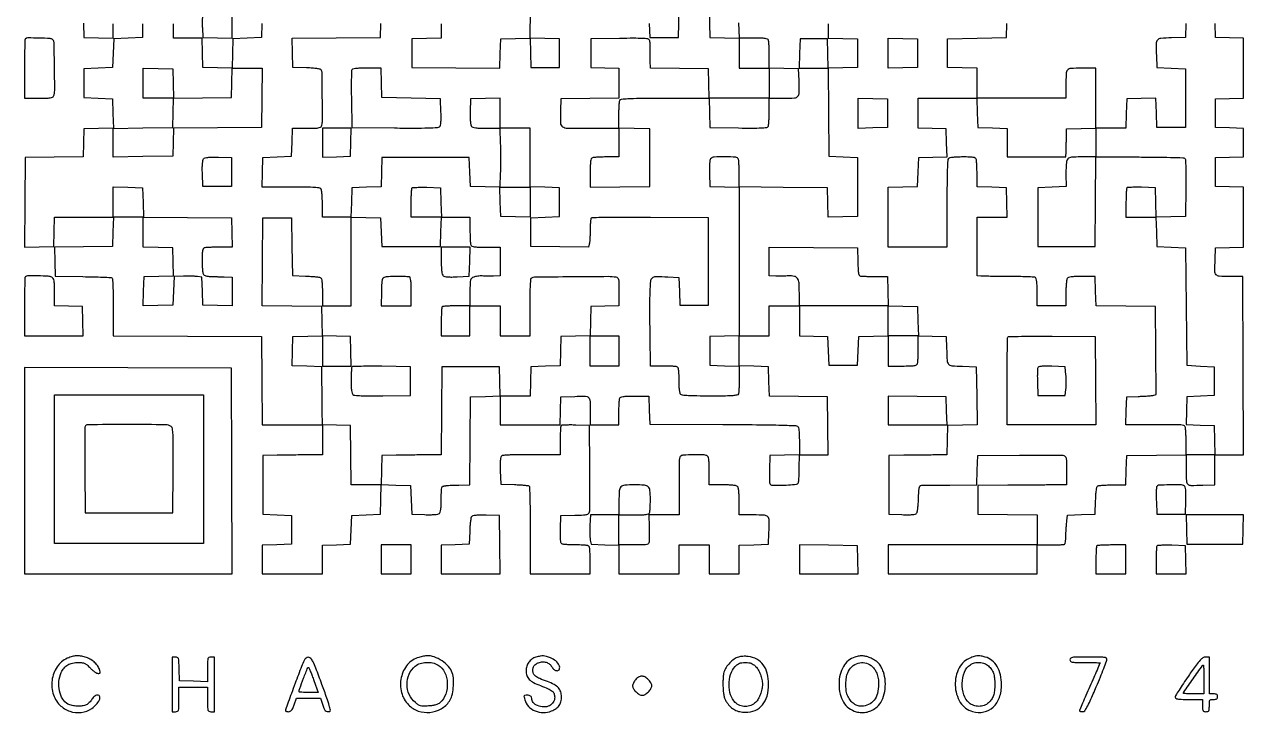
# Model space of a CAD drawing. Extents: x 179 to 1071, y 112 to 1107.
# Drawn here: x 179 to 1071, y 112 to 616 of the extents above; entities that cross this region are included whole.
import ezdxf

# ---------------------------------------------------------------- set-up
doc = ezdxf.new("R2010")
doc.units = 0

msp = doc.modelspace()

# ---------------------------------------------------------------- linework, layer by layer
for points in [[(309.487534, 623.75, 0.029867), (309.274687, 622.038998, 0.008811), (309.15201, 619.398438, 0.008811), (309.11869, 616.41836, 0.009375), (309.192221, 613.5), (309.5, 606.5), (320.25, 606.216168), (331, 605.932337), (331, 616.466168), (331, 627), (320.545313, 627), (310.090626, 627)], [(179.666667, 605.333333, 0.189785), (179.396107, 604.71132, 0.001222), (179.195833, 598.595833, 0.00465), (179.048092, 591.559297, 0.002923), (179, 583.333333), (179, 562), (189.393011, 562, 0.005351), (194.960143, 562.059586, 0.030363), (197.913621, 562.30265, 0.063068), (199.601595, 562.76761, 0.205218), (200.393011, 563.581787, 0.092424), (201.165451, 567.777048, 0.003036), (201.023151, 584.892128, 0.001716), (200.70625, 602.676223, 0.193396), (199.8, 604.8, 0.184841), (197.848905, 605.670935, 0.006951), (189.708613, 605.999859, 0.006657), (181.535309, 606.107508, 0.198875)], [(418.447199, 582.723, 0.088003), (418.255956, 581.733152, 0.001312), (418.180843, 575.807175, 0.003516), (418.16003, 568.911562, 0.002311), (418.228584, 560.973), (418.5, 540.5), (449.880151, 540.235571, 0.001964), (464.849729, 540.168239, 0.007011), (474.427, 540.297089, 0.005066), (481.15379, 540.550189, 0.162658), (482.664542, 541.136558, 0.152899), (483.337533, 542.175907, 0.041904), (483.705511, 544.11627, 0.026302), (483.858887, 547.117006, 0.007024), (483.784391, 551.900987), (483.5, 561.5), (462, 562), (440.5, 562.5), (440.216168, 573.25), (439.932337, 584), (429.434783, 584, 0.006442), (424.440409, 583.935654, 0.022488), (421.226202, 583.707918, 0.030182), (419.148133, 583.338251, 0.246836)], [(876.216168, 551.25), (876.5, 540.5), (887.25, 540.216168), (898, 539.932337), (898, 529.466168), (898, 519), (919.5, 519), (941, 519), (941.153471, 522.75, 0.003032), (941.219104, 524.633143, 0.001098), (941.290215, 527.307812, 0.001088), (941.355269, 530.236536, 0.001296), (941.403471, 533), (941.5, 539.5), (952.25, 539.783832), (963, 540.067663), (963, 529.533832), (963, 519), (994.75, 518.984687, -0.002373), (1007.011864, 518.920578, -0.003728), (1017.546744, 518.73694, -0.001035), (1026.702469, 518.490096, -0.134938), (1027.77083, 518.162796, -0.230932), (1028.427241, 517.095412, -0.012869), (1028.714887, 513.091209, -0.012029), (1028.849994, 506.928451, -0.002701), (1028.77083, 496.428109), (1028.5, 475.5), (1017.716515, 475.215829), (1006.93303, 474.931657), (1007.216515, 464.215829), (1007.5, 453.5), (1018, 453), (1028.5, 452.5), (1029, 409.5), (1029.5, 366.5), (1039.5, 366), (1049.5, 365.5), (1049.5, 355), (1049.5, 344.5), (1039.5, 344), (1029.5, 343.5), (1029.215407, 333.285365), (1028.930815, 323.07073), (1039.215407, 322.785365), (1049.5, 322.5), (1049.783832, 311.75), (1050.067663, 301), (1039.533832, 301), (1029, 301), (1028.984687, 310.75, 0.007993), (1028.917412, 314.581548, 0.010939), (1028.726302, 318.026457, 0.007917), (1028.45999, 320.877782, 0.114509), (1028.126581, 321.829429, 0.196609), (1027.220955, 322.472579, 0.032607), (1025.067193, 322.829141, 0.022473), (1021.717902, 323.009962, 0.006044), (1016.391893, 322.99349, -0.001772), (1011.475564, 322.936275, -0.001086), (1005.67828, 322.901944, -0.001088), (999.938622, 322.892906, -0.001939), (995.215017, 322.914061), (984.930034, 323), (985.215017, 333.25), (985.5, 343.5), (994, 343.75078, 0.00487), (997.420312, 343.885041, 0.005669), (1000.668123, 344.081155, 0.005068), (1003.40977, 344.305875, 0.033662), (1004.763823, 344.523302), (1007.027647, 345.045043), (1006.763823, 377.272521), (1006.5, 409.5), (984.783635, 409.769409), (963.06727, 410.038817), (962.783635, 420.769409), (962.5, 431.5), (952.712919, 431.5, 0.00665), (947.739107, 431.433843, 0.028066), (944.767521, 431.187479, 0.048144), (942.919948, 430.74503, 0.170654), (941.978232, 430, 0.109035), (941.605034, 428.965489, 0.009918), (941.304487, 426.223437, 0.012476), (941.090353, 422.902151, 0.009445), (941.015313, 419.25), (941, 410), (930.5, 410), (920, 410), (920, 419.940983, 0.007587), (919.930843, 424.498597, 0.021357), (919.698219, 427.677283, 0.025729), (919.330486, 429.856029, 0.19692), (918.75, 430.690983, 0.130492), (917.749912, 431.016747, 0.002829), (912.579687, 431.274037, 0.006286), (906.488468, 431.465935, 0.004178), (899.5, 431.53978, -0.001049), (892.405002, 431.570342, -0.001411), (885.979688, 431.629626, -0.000962), (880.588991, 431.70495, -0.015101), (878.75, 431.78978), (876, 432), (876, 453.5), (876, 475), (887.033832, 475), (898.067663, 475), (897.783832, 485.75), (897.5, 496.5), (886.75, 496.783832), (876, 497.067663), (876, 506.452044, 0.005972), (875.955693, 510.161644, 0.007852), (875.821697, 513.544413, 0.005942), (875.632085, 516.36267, 0.07196), (875.393011, 517.418213, 0.195123), (874.642994, 518.220382, 0.068495), (873.105917, 518.690477, 0.033615), (870.449162, 518.937794, 0.006405), (865.593011, 519, 0.009539), (861.62258, 518.924249, 0.019202), (858.499944, 518.684733, 0.020076), (856.177004, 518.321527, 0.148618), (855.2, 517.8, 0.184183), (854.579935, 516.415652, 0.005121), (854.268868, 509.743868, 0.007192), (854.058176, 500.152464, 0.001895), (854, 484.8), (854, 453), (832.5, 453), (811, 453), (811, 474.966168), (811, 496.932337), (821.75, 497.216168), (832.5, 497.5), (833, 508), (833.5, 518.5), (843.784593, 518.785365), (854.069185, 519.07073), (853.784593, 529.285365), (853.5, 539.5), (843.25, 539.784983), (833, 540.069966), (833, 551.034983), (833, 562), (854.466168, 562), (875.932337, 562)], [(330.5, 508), (330.5, 497.5), (320, 497.5), (309.5, 497.5), (309.211141, 506.850715, -0.008898), (309.156589, 511.019073, -0.019663), (309.296615, 514.197242, -0.02258), (309.596888, 516.521045, -0.1305), (310.112128, 517.635106, -0.149751), (311.166788, 518.32726, -0.044369), (313.081903, 518.705126, -0.027023), (316.065714, 518.860698, -0.006919), (320.900987, 518.784391), (330.5, 518.5)], [(941.974496, 516.952346, 0.089015), (941.555936, 515.662729, 0.013566), (941.260178, 512.963666, 0.014716), (941.088722, 509.705946, 0.011885), (941.090885, 506.202346), (941.303145, 497.5), (930.901572, 497), (920.5, 496.5), (920.5, 475), (920.5, 453.5), (941.5, 453.5), (962.5, 453.5), (962.763664, 486.25), (963.027329, 519), (953.048848, 519, 0.004938), (947.158627, 518.941826, 0.040793), (944.4965, 518.671242, 0.100306), (942.98938, 518.064419, 0.124812)], [(265.783692, 485.763809), (266.067383, 475.027617), (298.283692, 474.763809), (330.5, 474.5), (330.783832, 463.75), (331.067663, 453), (321.615619, 453, 0.00593), (317.880092, 452.955696, 0.007809), (314.475463, 452.821697, 0.005887), (311.638889, 452.632128, 0.0721), (310.581787, 452.393011, 0.190061), (309.785864, 451.663266, 0.071459), (309.315682, 450.197627, 0.035402), (309.070745, 447.679954, 0.006995), (309.015313, 443.143011, 0.009521), (309.086359, 439.729884, 0.012559), (309.288396, 436.624584, 0.010019), (309.571846, 434.061101, 0.108977), (309.923453, 433.089615, 0.138758), (310.563693, 432.515865, 0.042405), (311.787419, 432.040986, 0.037149), (313.366603, 431.702499, 0.026998), (315.158141, 431.553638, -0.000805), (317.228709, 431.490407, -0.000375), (319.913641, 431.40207, -0.000372), (322.73135, 431.30515, -0.00052), (325.25, 431.214023), (331, 431), (331, 420.466168), (331, 409.932337), (320.25, 410.216168), (309.5, 410.5), (309.215446, 420.711169), (308.930891, 430.922339), (305.715446, 431.450124, 0.026056), (304.019177, 431.638483, 0.007556), (301.388287, 431.752679, 0.007575), (298.415821, 431.791671, 0.008023), (295.5, 431.738954), (288.5, 431.5), (288, 421), (287.5, 410.5), (276.715822, 410.215822), (265.931643, 409.931643), (266.215822, 420.715822), (266.5, 431.5), (277.284606, 431.784183), (288.069211, 432.068365), (287.784606, 442.284183), (287.5, 452.5), (276.75, 452.783832), (266, 453.067663), (266, 464.033832), (266, 475), (255, 475), (244, 475), (244, 486.033832), (244, 497.067663), (254.75, 496.783832), (265.5, 496.5)], [(483.783832, 485.75), (484.067663, 475), (494.533832, 475), (505, 475), (505, 465.581787, 0.005951), (505.044305, 461.859224, 0.007831), (505.178303, 458.465525, 0.005915), (505.367894, 455.638111, 0.07203), (505.606989, 454.581787, 0.205218), (506.398405, 453.76761, 0.063068), (508.086379, 453.30265, 0.030363), (511.039857, 453.059586, 0.005351), (516.606989, 453), (527, 453), (527, 442.5), (527, 432), (522.25, 431.860223, -0.005375), (520.174262, 431.821467, -0.003894), (517.861799, 431.821166, -0.003934), (515.665455, 431.855269, -0.008568), (513.981656, 431.923547, 0.028127), (512.435027, 431.925749, 0.019521), (510.694401, 431.761907, 0.019745), (509.030201, 431.47217, 0.037884), (507.731656, 431.088075, 0.081554), (506.122315, 430.153615, 0.161357), (505.344023, 428.917788, 0.056819), (505.049754, 426.641344, 0.00376), (505, 420.024751), (505, 410), (516, 410), (527, 410), (527, 399), (527, 388), (538, 388), (549, 388), (549, 408.940983, -0.002933), (549.059234, 419.038575, -0.011101), (549.273548, 425.352018, -0.009839), (549.599131, 429.63853, -0.234601), (550.219058, 430.635385, -0.136684), (552.178663, 431.202891, -0.000378), (579.934159, 431.465211, -0.001009), (606.313638, 431.641357, -0.045567), (611.75, 431.170424, -0.140502), (613.014703, 430.549084, -0.158476), (613.685894, 429.378518, -0.047978), (613.952393, 426.974487, -0.003631), (614, 420.418406), (614, 410.069966), (603.75, 409.784983), (593.5, 409.5), (593.216168, 398.75), (592.932337, 388), (603.466168, 388), (614, 388), (614, 377), (614, 366), (603.5, 366), (593, 366), (593, 377.033832), (593, 388.067663), (582.25, 387.783832), (571.5, 387.5), (571.216508, 376.783492), (570.933016, 366.066984), (560.216508, 365.783492), (549.5, 365.5), (549.216168, 354.75), (548.932337, 344), (538, 344), (527.067663, 344), (526.783832, 354.75), (526.5, 365.5), (505.5, 365.5), (484.5, 365.5), (484.236147, 333.25), (483.972294, 301), (472.736147, 300.925726, 0.000756), (467.672098, 300.884594, 0.000467), (461.716243, 300.821651, 0.000468), (455.830288, 300.748444, 0.00084), (451, 300.675726), (440.5, 300.5), (440.216168, 289.75), (439.932337, 279), (428.985671, 279), (418.039005, 279), (417.769502, 300.75), (417.5, 322.5), (407.25, 322.784983), (397, 323.069966), (396.927892, 333.284983, 0.00076), (396.887535, 337.988838, 0.000421), (396.82471, 343.730589, 0.00042), (396.751286, 349.546856, 0.000677), (396.677892, 354.5), (396.5, 365.5), (385.716515, 365.784171), (374.93303, 366.068343), (375.216515, 376.784171), (375.5, 387.5), (386.283485, 387.784171), (397.06697, 388.068343), (396.783485, 398.784171), (396.5, 409.5), (374.736173, 409.769541), (352.972345, 410.039082), (353.236173, 442.269541), (353.5, 474.5), (364, 474.5), (374.5, 474.5), (374.769551, 453.365522), (375.039103, 432.231044), (384.769551, 431.835524, -0.006929), (388.587919, 431.627281, -0.009555), (392.008868, 431.327351, -0.00662), (394.846901, 430.985715, -0.106468), (395.75, 430.660985, -0.200997), (396.331606, 429.840721, -0.026002), (396.698973, 427.67557, -0.021483), (396.931155, 424.505891, -0.00754), (397, 419.940983), (397, 410), (407.5, 410), (418, 410), (418, 442.533832), (418, 475.067663), (428.75, 474.783832), (439.5, 474.5), (440, 464), (440.5, 453.5), (462, 453.5), (483.5, 453.5), (483.783832, 464.25), (484.067663, 475), (473.033832, 475), (462, 475), (462, 485.333333, -0.006317), (462.050668, 489.343898, -0.009512), (462.205463, 492.836713, -0.004898), (462.419778, 495.762931, -0.177451), (462.699448, 496.366114, -0.183378), (463.300668, 496.636532, -0.005301), (466.145783, 496.777033, -0.010046), (469.547259, 496.840477, -0.006672), (473.449448, 496.782781), (483.5, 496.5)], [(985.699448, 496.366114, 0.177451), (985.419778, 495.762931, 0.004898), (985.205463, 492.836713, 0.009512), (985.050668, 489.343898, 0.006317), (985, 485.333333), (985, 475), (996.033832, 475), (1007.067663, 475), (1006.783832, 485.75), (1006.5, 496.5), (996.449448, 496.782781, 0.006672), (992.547259, 496.840477, 0.010046), (989.145783, 496.777033, 0.005301), (986.300668, 496.636532, 0.183378)], [(484, 443.122445, 0.007122), (484.069577, 438.238316, 0.025587), (484.317568, 435.131495, 0.039726), (484.749323, 433.108076, 0.148179), (485.458862, 432.034142, 0.127253), (486.582314, 431.505819, 0.028628), (488.695227, 431.231312, 0.022407), (491.65765, 431.150864, 0.008994), (495.708862, 431.295325), (504.5, 431.767256), (504.783832, 442.383628), (505.067663, 453), (494.533832, 453), (484, 453)], [(788.784983, 442.25, 0.004846), (789.000178, 436.512346, 0.035506), (789.323928, 433.78524, 0.092186), (789.874219, 432.378981, 0.228691), (790.784983, 431.80251, 0.020939), (791.884699, 431.722336, 0.001894), (794.639964, 431.647608, 0.002456), (797.928025, 431.587049, 0.001917), (801.5, 431.55251), (810.5, 431.5), (810.783492, 420.783492), (811.066984, 410.066984), (821.783492, 409.783492), (832.5, 409.5), (832.783832, 398.75), (833.067663, 388), (822.033832, 388), (811, 388), (811, 399.034389), (811, 410.068778), (789.25, 409.998748, -0.000283), (780.134479, 409.974554, -0.000258), (770.73125, 409.959759, -0.000258), (762.325667, 409.955194, -0.000836), (756.75, 409.964359), (746, 410), (746, 419.428571, 0.016999), (745.750501, 426.765295, 0.124365), (744.668566, 430.080619, 0.206324), (742.40659, 431.631286, 0.059972), (738.097879, 431.951645, -0.005873), (735.994299, 431.880434, -0.003366), (733.455315, 431.841425, -0.003361), (730.90186, 431.836549, -0.005587), (728.75, 431.870953), (724, 432), (724, 442.513853), (724, 453.027706), (756.25, 452.763853), (788.5, 452.5)], [(179.666667, 431.333333, 0.189785), (179.396107, 430.71132, 0.001222), (179.195833, 424.595833, 0.00465), (179.048092, 417.559297, 0.002923), (179, 409.333333), (179, 388), (200.533832, 388), (222.067663, 388), (221.783832, 398.75), (221.5, 409.5), (211.25, 409.784983), (201, 410.069966), (201, 419.999799, 0.005179), (200.940683, 425.726834, 0.038492), (200.675239, 428.436227, 0.091282), (200.100974, 429.977457, 0.135997), (199.065741, 430.964816, 0.109979), (196.403535, 431.708258, 0.008563), (188.974182, 431.976716, 0.006027), (181.335835, 432.029731, 0.197584)], [(443, 431.048715, 0.110057), (441.558724, 430.320357, 0.15938), (440.797828, 429.126801, 0.052126), (440.448228, 426.770281, 0.003802), (440.215017, 420.206923), (439.930034, 410), (450.965017, 410), (462, 410), (462, 420.5, 0.006129), (461.938497, 425.517005, 0.023067), (461.716513, 428.654191, 0.032361), (461.355778, 430.620222, 0.309369), (460.75, 431.15645, 0.02504), (456.947177, 431.440069, 0.007611), (451.167341, 431.492969, 0.005884), (445.442873, 431.390847, 0.054826)], [(484.666667, 409.333333, 0.178563), (484.399803, 408.754503, 0.004516), (484.195833, 405.827083, 0.009111), (484.048276, 402.341612, 0.006022), (484, 398.333333), (484, 388), (494.5, 388), (505, 388), (505, 399), (505, 410), (495.166667, 410, 0.006327), (491.350087, 409.951706, 0.009526), (488.026042, 409.804167, 0.004912), (485.241448, 409.599886, 0.177413)], [(962.763853, 355.25), (963.027706, 323), (952.763853, 322.926805, -0.00126), (944.527276, 322.888824, -0.000694), (934.455126, 322.881746, -0.00058), (922.339842, 322.904102, -0.000334), (907.75, 322.957682), (898, 323), (898, 354.833333, -0.002001), (898.049029, 367.086392, -0.003231), (898.199888, 377.515513, -0.000593), (898.402981, 386.698691, -0.192864), (898.680468, 387.347135, -0.194926), (899.328722, 387.621499, -0.000608), (908.434599, 387.750224, -0.003285), (918.778546, 387.815907, -0.002034), (930.930468, 387.763802), (962.5, 387.5)], [(418.686013, 365.35268, 0.17506), (418.41235, 364.769555, 0.005745), (418.201516, 362.162484, 0.010355), (418.049731, 359.03507, 0.006947), (418, 355.455778, 0.008249), (418.072157, 351.082477, 0.02483), (418.318436, 348.109299, 0.034784), (418.728875, 346.103439, 0.152848), (419.37788, 345.10135, 0.155745), (420.72239, 344.558532, 0.008655), (425.294193, 344.29582, 0.010005), (431.723919, 344.166681, 0.003345), (441.12788, 344.228906), (461.5, 344.5), (461.5, 355), (461.5, 365.5), (440.436013, 365.769346, 0.003085), (432.311969, 365.823103, 0.004901), (425.358056, 365.758056, 0.001338), (419.324385, 365.626314, 0.192551)], [(920.44275, 364.711405, 0.081149), (920.248444, 363.774362, 0.00524), (920.158923, 360.981301, 0.007536), (920.137209, 357.634347, 0.00554), (920.210159, 353.924983), (920.5, 344.5), (930.5, 344.5), (940.5, 344.5), (941.08534, 348.886315, 0.022863), (941.269448, 350.99849, 0.010307), (941.326793, 353.780045, 0.01018), (941.266834, 356.724741, 0.013684), (941.08534, 359.386315), (940.5, 365.5), (930.732592, 365.786422, 0.006215), (925.820487, 365.869374, 0.027145), (922.9185, 365.724677, 0.046335), (921.158442, 365.373938, 0.232847)], [(223.453816, 321.740243, 0.089548), (223.261817, 320.729866, 0.000598), (223.19019, 311.747155, 0.00234), (223.168607, 301.460077, 0.00149), (223.235201, 289.490243), (223.5, 258.5), (255.5, 258.5), (287.5, 258.5), (287.765726, 289.5, 0.001225), (287.879013, 308.006621, 0.012082), (287.71941, 315.793845, 0.024457), (287.315418, 320.099227, 0.201729), (286.324597, 321.75, 0.157681), (282.495237, 323.016106, 0.001671), (254.221233, 323.106234, 0.001077), (225.335041, 323.03952, 0.309316)], [(571.699448, 322.366114, 0.177451), (571.419778, 321.762931, 0.004898), (571.205463, 318.836713, 0.009512), (571.050668, 315.343898, 0.006317), (571, 311.333333), (571, 301), (559.75, 300.937986, -0.000938), (554.750755, 300.919806, -0.000622), (549.014063, 300.916842, -0.000626), (543.443158, 300.927875, -0.001221), (539, 300.95309, 0.008376), (535.267205, 300.920862, 0.011482), (531.912207, 300.758528, 0.008361), (529.138138, 300.513688, 0.119889), (528.211769, 300.182459, 0.19297), (527.605143, 299.309896, 0.033421), (527.279663, 297.285875, 0.023559), (527.138636, 294.189726, 0.006866), (527.211769, 289.417355), (527.5, 279.5), (537.489096, 279.210904, -0.007301), (541.375134, 279.041617, -0.010751), (544.780807, 278.769818, -0.006315), (547.608912, 278.446672, -0.166257), (548.284701, 278.115299, -0.191744), (548.612679, 277.353425, -0.000831), (548.849128, 268.247223, -0.003828), (549.022216, 257.847502, -0.002385), (549.073607, 245.654394), (549.056003, 214), (571.028001, 214), (593, 214), (593, 222.918213, 0.006277), (592.955669, 226.449196, 0.008159), (592.821697, 229.68135, 0.006338), (592.631778, 232.373807, 0.070946), (592.393011, 233.418213, 0.194682), (591.644645, 234.219983, 0.068336), (590.110608, 234.692539, 0.033702), (587.463534, 234.944731, 0.006483), (582.643011, 235.015313, -0.008261), (579.047029, 235.080753, -0.011234), (575.807342, 235.266219, -0.008287), (573.127797, 235.524864, -0.113628), (572.211769, 235.847958, -0.19692), (571.604266, 236.705135, -0.033714), (571.278982, 238.717063, -0.023663), (571.138177, 241.804805, -0.006827), (571.211769, 246.582645), (571.5, 256.5), (581.7397, 256.784869, 0.004083), (588.06668, 257.012609, 0.046151), (590.549236, 257.353301, 0.139541), (591.796848, 258.044483, 0.141875), (592.483723, 259.284869, 0.053051), (592.680444, 260.946326, 0.000974), (592.768219, 269.80868, 0.002393), (592.801002, 280.15148, 0.001596), (592.744023, 292), (592.5, 322.5), (582.449448, 322.782781, 0.006672), (578.547259, 322.840477, 0.010046), (575.145783, 322.777033, 0.005301), (572.300668, 322.636532, 0.183378)], [(659.16866, 300.125399, 0.193848), (658.528526, 299.23413, 0.034234), (658.170161, 297.164647, 0.023412), (657.989526, 293.954413, 0.006434), (658.007107, 288.890712, -0.001987), (658.065904, 284.135876, -0.001136), (658.101038, 278.394459, -0.001134), (658.110156, 272.618913, -0.001884), (658.088447, 267.75), (658, 257), (646.939812, 257), (635.879624, 257), (636.005865, 248.25, -0.001027), (636.04936, 244.734939, -0.001212), (636.07562, 241.409375, -0.001058), (636.085045, 238.601305, -0.007648), (636.066053, 237.25, -0.15749), (635.614629, 235.980962, -0.180944), (634.529323, 235.302638, -0.047129), (632.101853, 235.043371, -0.003053), (625, 235), (614, 235), (614, 246), (614, 257), (624.893011, 257, 0.005003), (630.756842, 257.058671, 0.029178), (633.833669, 257.300233, 0.06089), (635.585285, 257.763049, 0.209079), (636.393011, 258.581787, 0.069666), (636.631409, 259.612488, 0.006839), (636.821697, 262.16144, 0.008541), (636.955641, 265.220668, 0.006668), (637, 268.546604, 0.022801), (636.706202, 274.98586, 0.187618), (635.4215, 277.565157, 0.168407), (632.655197, 278.748051, 0.017601), (625.5, 279, 0.018552), (618.197782, 278.72896, 0.18557), (615.483636, 277.447319, 0.176079), (614.251548, 274.643854, 0.016375), (614, 266.964816), (614, 257), (603.579004, 257), (593.158008, 257), (592.823005, 249.25, 0.007765), (592.734797, 246.062893, 0.007918), (592.746507, 242.895313, 0.007738), (592.842825, 240.145131, 0.032318), (593.033015, 238.5), (593.578029, 235.5), (603.789014, 235.215017), (614, 234.930034), (614, 224.465017), (614, 214), (636, 214), (658, 214), (658, 224.5), (658, 235), (669, 235), (680, 235), (680, 224.5), (680, 214), (691, 214), (702, 214), (702, 224.466168), (702, 234.932337), (712.75, 235.216168), (723.5, 235.5), (723.795054, 244, 0.009927), (723.928151, 252.965089, 0.179688), (722.933469, 255.602972, 0.203196), (720.50249, 256.788355, 0.01319), (712.480948, 257), (702, 257), (702, 266.8, 0.008695), (701.925705, 271.071747, 0.018472), (701.688776, 274.369558, 0.019349), (701.328068, 276.799696, 0.150969), (700.8, 277.8, 0.150969), (699.799696, 278.328068, 0.019349), (697.369558, 278.688776, 0.018472), (694.071747, 278.925705, 0.008695), (689.8, 279), (680, 279), (680, 289.393011, 0.005351), (679.940414, 294.960143, 0.030363), (679.69735, 297.913621, 0.063068), (679.23239, 299.601595, 0.205218), (678.418213, 300.393011, 0.087071), (675.582814, 300.946267, 0.008225), (668.473387, 300.964386, 0.00645), (661.23651, 300.770383, 0.132084)], [(1007.428774, 277.674983, 0.081654), (1007.239658, 276.758353, 0.005045), (1007.154817, 273.970602, 0.007376), (1007.136178, 270.631743, 0.005394), (1007.210159, 266.924983), (1007.5, 257.5), (1018, 257.5), (1028.5, 257.5), (1028.788231, 267.417355, 0.006827), (1028.861823, 272.195195, 0.023663), (1028.721018, 275.282937, 0.033714), (1028.395734, 277.294865, 0.19692), (1027.788231, 278.152042, 0.136787), (1024.904818, 279.023449, 0.011257), (1016.975547, 279.016201, 0.007704), (1008.836593, 278.699969, 0.295732)], [(506.191104, 255.730267, 0.130478), (505.740409, 254.755874, 0.01114), (505.321331, 252.010214, 0.01414), (504.98226, 248.661415, 0.010482), (504.790118, 244.945876), (504.5, 235.5), (494.25, 235.215017), (484, 234.930034), (484, 224.465017), (484, 214), (505.519888, 214), (527.039775, 214), (526.769888, 235.25), (526.5, 256.5), (516.900987, 256.784391, 0.007277), (512.237553, 256.854647, 0.02466), (509.198281, 256.706214, 0.036405), (507.194197, 256.360369, 0.159945)], [(963.666667, 234.333333, 0.177413), (963.400114, 233.758552, 0.004912), (963.195833, 230.973958, 0.009526), (963.048294, 227.649913, 0.006327), (963, 223.833333), (963, 214), (974, 214), (985, 214), (985, 224.5), (985, 235), (974.666667, 235, 0.006022), (970.658388, 234.951724, 0.009111), (967.172917, 234.804167, 0.004516), (964.245497, 234.600197, 0.178563)], [(1007.699448, 234.366114, 0.176241), (1007.420111, 233.767337, 0.005323), (1007.205463, 230.983588, 0.009942), (1007.050687, 227.652202, 0.006636), (1007, 223.833333), (1007, 214), (1018.034983, 214), (1029.069966, 214), (1028.784983, 224.25), (1028.5, 234.5), (1018.449448, 234.782781, 0.006672), (1014.547259, 234.840477, 0.010046), (1011.145783, 234.777033, 0.005301), (1008.300668, 234.636532, 0.183378)], [(211.5, 152.497852, 0.14519), (203.681632, 146.818469, 0.116968), (199.41551, 137.299167, 0.113565), (199.817629, 126.643632, 0.131123), (204.89606, 117.868646, 0.113634), (212.157237, 113.325343, 0.115923), (220.619121, 112.459324, 0.118971), (228.413909, 115.443742, 0.124193), (233.84263, 121.618517, 0.165091), (234.184531, 123.930166, 0.338341), (232.905446, 125.093178, 0.182731), (230.483347, 124.406983, 0.100255), (228.391265, 122.085212, -0.037727), (227.557499, 120.889685, -0.028453), (226.47559, 119.707862, -0.029084), (225.32423, 118.709262, -0.057259), (224.287676, 118.085212, -0.07407), (221.333824, 117.23692, -0.041932), (217.607115, 117.058012, -0.041755), (213.868672, 117.506165, -0.068728), (210.871757, 118.566317, -0.140916), (207.011359, 122.215201, -0.081058), (204.668458, 128.223515, -0.0746), (204.241122, 135.206469, -0.084799), (205.943379, 141.683683, -0.067762), (208.003186, 144.958159, -0.087728), (210.714957, 147.237454, -0.081306), (214.211611, 148.560401, -0.049903), (218.605176, 149, -0.027848), (221.348785, 148.847074, -0.082196), (223.160201, 148.335231, -0.073559), (224.820195, 147.23274, -0.019315), (227.114781, 145, 0.023897), (228.71745, 143.468857, 0.02763), (230.386124, 142.175, 0.02835), (231.898021, 141.252999, 0.123353), (232.907925, 141, 0.051532), (233.964168, 141.10915, 0.263679), (234.390506, 141.484261, 0.152264), (234.413459, 142.214964, 0.016157), (233.899026, 143.85981, 0.074401), (232.376848, 146.75561, 0.055716), (229.933527, 149.411149, 0.053909), (226.866658, 151.545367, 0.058761), (223.5, 152.901255, 0.021878), (220.030665, 153.683372, 0.052946), (217.413028, 153.872665, 0.053647), (214.834595, 153.507217, 0.022975)], [(287, 133), (287, 113), (289.5, 113, 0.104331), (290.950811, 113.306062, 0.224677), (291.680556, 114.15, 0.064117), (291.955995, 116.064536, 0.003707), (292, 122), (292, 131), (302.5, 131), (313, 131), (313, 122, 0.003707), (313.044005, 116.064536, 0.064117), (313.319444, 114.15, 0.224677), (314.049189, 113.306062, 0.104331), (315.5, 113), (318, 113), (318, 133), (318, 153), (315.5, 153, 0.104705), (314.049136, 152.692806, 0.224551), (313.319176, 151.846502, 0.063889), (313.043924, 149.925856, 0.003684), (313, 143.965017), (313, 134.930034), (302.75, 135.215017), (292.5, 135.5), (292.211067, 144.25, 0.004188), (291.976849, 149.90618, 0.063773), (291.632138, 151.831808, 0.211231), (290.880469, 152.687359, 0.108827), (289.461067, 153), (287, 153)], [(377.121957, 133.803853, 0.001217), (374.386121, 126.349968, 0.00193), (372.082784, 119.950194, 0.000418), (370.086313, 114.320213, 0.08798), (369.991695, 113.75, 0.254024), (370.152422, 113.46171, 0.061588), (370.662987, 113.220313, 0.048309), (371.396895, 113.054584, 0.031397), (372.265281, 113, 0.106577), (373.480755, 113.262061, 0.11712), (374.43289, 113.997793, 0.068244), (375.295101, 115.424962, 0.016479), (376.306404, 118), (378.082247, 123), (386.911163, 123), (395.740078, 123), (397.025489, 118.408964, 0.029054), (398.033115, 115.477567, 0.101639), (399.142238, 113.827337, 0.15319), (400.533864, 113.11616, 0.097982), (402.363631, 113.165426, 0.406432), (402.904268, 113.997022, 0.021007), (402.07718, 117.411894, 0.015378), (400.2989, 122.955957, 0.002871), (396.667985, 133, 0.00229), (392.239811, 144.864936, 0.024356), (390.182961, 149.591043, 0.068273), (388.615516, 151.904324, 0.182819), (386.876202, 152.803853, 0.205436), (385.125056, 152.282077, 0.100759), (383.643129, 150.431167, 0.028095), (381.747444, 146.164671, 0.001935)], [(467.61989, 152.766538, 0.155115), (459.385722, 147.529627, 0.121582), (454.712463, 137.967153, 0.116364), (454.922245, 126.979441, 0.134457), (460.094778, 117.905222, 0.114361), (467.171891, 113.491208, 0.10613), (475.671932, 112.479522, 0.106065), (483.84245, 115.045912, 0.114086), (489.992433, 120.693908, 0.087805), (491.798434, 124.678282, 0.037768), (492.817523, 130.445129, 0.03765), (492.96308, 136.472337, 0.067014), (492.051906, 141.342722, 0.102761), (489.374103, 145.981052, 0.062007), (484.577612, 150.175706, 0.061801), (478.874772, 153.081597, 0.099492), (473.5, 153.891071, 0.02668), (472.4727, 153.785718, 0.008355), (470.947718, 153.520407, 0.008322), (469.252108, 153.166783, 0.009111)], [(553.312913, 152.897522, 0.082363), (550.34272, 151.477419, 0.083373), (548.004357, 149.179358, 0.081828), (546.513356, 146.203238, 0.075429), (546, 142.819687, 0.088251), (546.608695, 139.397884, 0.106604), (548.350877, 136.646628, 0.079342), (551.52517, 134.305149, 0.030305), (556.56257, 132.076098, -0.012766), (562.249276, 129.79459, -0.068394), (565.101231, 128.070876, -0.127114), (566.504011, 126.177735, -0.096506), (567, 123.631935, -0.138957), (565.953534, 119.939216, -0.140602), (563.128814, 117.364493, -0.122499), (559.025053, 116.464146, -0.092253), (554.492277, 117.43878, -0.035794), (552.776542, 118.304574, -0.072831), (551.608961, 119.257083, -0.081291), (550.842737, 120.429487, -0.054866), (550.358856, 121.955719, 0.035453), (549.920077, 123.551868, 0.126529), (549.334748, 124.424431, 0.137767), (548.432149, 124.865339, 0.045177), (546.944806, 125, 0.02453), (545.24829, 124.91672, 0.240767), (544.66384, 124.541579, 0.187848), (544.544312, 123.782828, 0.014569), (545.050961, 121.75, 0.121247), (547.796184, 116.895999, 0.104831), (552.61836, 113.555239, 0.098993), (558.630881, 112.338756, 0.096018), (564.719415, 113.504409, 0.055463), (568.004596, 115.262698, 0.088837), (570.260882, 117.492278, 0.091567), (571.560177, 120.314007, 0.062304), (572, 123.829958, 0.080225), (571.40445, 127.517805, 0.10547), (569.684477, 130.450782, 0.084633), (566.586606, 132.861965, 0.03627), (561.783048, 135.00721, -0.011227), (556.015597, 137.243943, -0.058167), (553.035022, 138.905752, -0.115372), (551.543377, 140.619404, -0.123658), (551.015313, 142.773053, -0.043908), (551.231166, 145.078022, -0.102447), (551.879477, 146.676463, -0.105918), (553.093061, 147.853824, -0.049009), (555.070967, 148.836882, -0.076838), (557.954989, 149.451428, -0.087923), (560.751371, 149.117577, -0.092816), (563.145373, 147.8733, -0.097614), (564.877393, 145.865393, 0.044013), (565.709582, 144.662255, 0.060511), (566.66476, 143.760146, 0.069046), (567.694817, 143.199982, 0.089589), (568.75, 143.006323, 0.322387), (570.470182, 144.236774, 0.201094), (570.287228, 146.818239, 0.09675), (567.735836, 150.101953, 0.084384), (564.018181, 152.376049, 0.022607), (560.984877, 153.433382, 0.060455), (558.732261, 153.818751, 0.060279), (556.449079, 153.654675, 0.022374)], [(701.37148, 152.956311, 0.081384), (698.237185, 151.413659, 0.04746), (695.065182, 148.661575, 0.046952), (692.418469, 145.303488, 0.070755), (690.859505, 141.925405, 0.042917), (690.463329, 140.023007, 0.013851), (690.199065, 137.153553, 0.013698), (690.080614, 133.931168, 0.014952), (690.144979, 130.800098, 0.013654), (690.450174, 126.883237, 0.036258), (690.945645, 124.122033, 0.046814), (691.740818, 121.899548, 0.040917), (692.965633, 119.755106, 0.050917), (695.700391, 116.524559, 0.07014), (698.776673, 114.297936, 0.070261), (702.344376, 113.011042, 0.051305), (706.540706, 112.575716, 0.097558), (713.645495, 113.969016, 0.12338), (719.022238, 117.91958, 0.109002), (722.336809, 124.373328, 0.064417), (723.452845, 133, 0.058526), (722.499695, 141.11506, 0.100029), (719.646623, 147.283351, 0.113138), (714.921666, 151.368082, 0.090732), (708.494902, 153.402445, 0.02761), (706.736741, 153.526409, 0.019436), (704.7545, 153.479459, 0.019681), (702.855854, 153.285307, 0.038445)], [(786.619302, 152.965577, 0.103864), (781.919089, 150.410621, 0.08392), (778.217296, 146.00193, 0.074384), (775.8433, 140.10136, 0.057695), (775.021962, 133.217881, 0.055984), (775.821675, 125.866356, 0.084377), (778.257731, 119.915711, 0.094879), (782.258761, 115.587282, 0.090874), (787.634394, 112.962372, 0.060886), (791.627463, 112.353281, 0.065211), (795.55423, 112.749217, 0.063622), (799.327, 114.159836, 0.05371), (802.865611, 116.540373, 0.110456), (806.344795, 121.104968, 0.063261), (808.433429, 127.741655, 0.059772), (808.872827, 135.162519, 0.069845), (807.47367, 142.074627, 0.033192), (805.91974, 145.693931, 0.064399), (804.144392, 148.286028, 0.066111), (801.80136, 150.29839, 0.036795), (798.5, 152.119269, 0.034785), (795.412983, 153.284539, 0.055127), (792.63533, 153.79359, 0.055304), (789.820018, 153.682658, 0.035274)], [(871.5, 152.503716, 0.190637), (862.948869, 145.07431, 0.12855), (860.055648, 132.317519, 0.12912), (863.778644, 119.818339, 0.192696), (872.78926, 113.056746, 0.116714), (880.969309, 112.805894, 0.137845), (887.830208, 116.340187, 0.122881), (892.377412, 123.332215, 0.082331), (893.978038, 132.782119, 0.057337), (893.180141, 139.937374, 0.076938), (890.768307, 145.990315, 0.087556), (886.952516, 150.453, 0.104818), (882.056846, 153.000752, 0.020052), (879.019922, 153.714614, 0.059525), (876.889581, 153.867969, 0.056344), (874.719483, 153.518614, 0.016597)], [(944, 151, 0.200111), (944.456922, 149.904045, 0.151374), (945.625, 149.295455, 0.041619), (948.199618, 149.045807, 0.003368), (955, 149, -0.002731), (959.217926, 148.976961, -0.004553), (962.76875, 148.90583, -0.000833), (965.87343, 148.810168, -0.404735), (966, 148.679421, -0.102978), (965.948524, 148.432133, -0.000115), (963.796875, 143.490978, -0.001073), (961.375449, 137.966185, -0.000659), (958.5, 131.466814, 0.001616), (955.625138, 124.935002, 0.002543), (953.203125, 119.305522, 0.000637), (951.118526, 114.374114, 0.099997), (951, 113.787393, 0.248685), (951.159614, 113.486324, 0.066506), (951.660938, 113.236057, 0.05116), (952.388124, 113.067348, 0.033248), (953.25, 113.016206, 0.219675), (954.781279, 113.73651, 0.049034), (956.456543, 116.181858, 0.021954), (958.797201, 120.921018, 0.002855), (963.283004, 131.266206, 0.003372), (966.262981, 138.380095, 0.004997), (968.770056, 144.657886, 0.002349), (970.820915, 150.020738, 0.09514), (971.033004, 151.25, 0.272784), (970.448529, 152.200171, 0.08977), (968.822051, 152.716981, 0.02919), (965.471984, 152.952668, 0.002969), (957.5, 153, 0.00255), (949.03185, 152.956805, 0.034233), (945.9375, 152.712963, 0.130799), (944.538325, 152.109491, 0.22979)], [(1030.678866, 139.104561, 0.005049), (1026.969993, 133.663602, 0.007504), (1023.843167, 128.819568, 0.003774), (1021.297751, 124.673953, 0.136617), (1021, 123.604561, 0.264882), (1021.473948, 122.77269, 0.094267), (1022.808058, 122.290114, 0.034981), (1025.456854, 122.053304, 0.004808), (1031, 122), (1041, 122), (1041, 117.5, 0.012699), (1041.068074, 114.820113, 0.114574), (1041.388889, 113.7, 0.210352), (1042.093239, 113.165617, 0.058662), (1043.5, 113, 0.058662), (1044.906761, 113.165617, 0.210352), (1045.611111, 113.7, 0.114574), (1045.931926, 114.820113, 0.012699), (1046, 117.5, -0.012152), (1046.068508, 120.318399, -0.135673), (1046.416667, 121.375, -0.212646), (1047.198831, 121.869465, -0.036189), (1049, 122, 0.030703), (1050.500917, 122.092253, 0.116834), (1051.375, 122.416667, 0.166173), (1051.840542, 123.024683, 0.081208), (1052, 124, 0.081208), (1051.840542, 124.975317, 0.166173), (1051.375, 125.583333, 0.116834), (1050.500917, 125.907747, 0.030703), (1049, 126), (1046, 126), (1046, 139.5), (1046, 153), (1043.178866, 153, 0.146704), (1041.249945, 152.421591, 0.063976), (1039.20334, 150.660919, 0.027429), (1036.316099, 147.073946, 0.003621)], [(390.80151, 135.75), (393.925912, 127), (386.962956, 127, -0.007406), (384.293161, 127.039545, -0.012298), (382.045368, 127.161532, -0.005932), (380.198957, 127.329415, -0.38449), (380, 127.549895, -0.089151), (380.441447, 130.006063, -0.004764), (383.283563, 137.439536, -0.002227), (386.377842, 145.205272, -0.561583), (386.983231, 145.305323, -0.079812), (387.368581, 144.679488, -0.003116), (388.391075, 142.166251, -0.005471), (389.554056, 139.160848, -0.003828)], [(481.701451, 147.040484, -0.144806), (486.438695, 141.80664, -0.100126), (488.415323, 134.014667, -0.096849), (487.227503, 125.837363, -0.125119), (483.045778, 119.541428, -0.071), (481.697157, 118.631006, -0.044823), (479.918516, 117.956529, -0.035021), (477.615891, 117.482914, -0.017315), (474.643434, 117.190031, -0.013392), (470.950292, 117.054033, -0.0642), (468.862308, 117.301982, -0.082678), (467.163367, 118.043225, -0.030791), (465.064061, 119.59955, -0.111861), (460.561953, 125.540328, -0.105661), (458.93871, 132.967951, -0.106113), (460.494815, 140.384438, -0.113746), (464.940751, 146.296691, -0.096441), (468.485311, 148.266449, -0.067749), (472.98792, 149.08411, -0.066192), (477.659471, 148.672692, -0.082062)], [(713.982649, 146.171197, -0.064408), (715.943053, 143.628272, -0.041248), (717.552724, 140.258838, -0.040305), (718.628378, 136.555223, -0.050566), (718.988846, 133, -0.050566), (718.628378, 129.444777, -0.040305), (717.552724, 125.741162, -0.041248), (715.943053, 122.371728, -0.064408), (713.982649, 119.828803, -0.101496), (710.591051, 117.591687, -0.094944), (706.509609, 116.800489, -0.095134), (702.431675, 117.57436, -0.102396), (699.049565, 119.796589, -0.121358), (695.73852, 125.272172, -0.075052), (694.590113, 132.743984, -0.074455), (695.699088, 140.288125, -0.114692), (698.979328, 145.977871, -0.032959), (700.661581, 147.556221, -0.076284), (702.147262, 148.437469, -0.070683), (703.899181, 148.869857, -0.025216), (706.478133, 149, -0.025726), (709.001996, 148.870055, -0.064488), (710.793122, 148.4475, -0.070541), (712.321683, 147.609813, -0.035822)], [(798.486321, 146.8321, -0.070161), (800.868384, 144.346776, -0.061272), (802.601633, 141.186884, -0.055105), (803.650321, 137.386057, -0.039799), (804, 133, -0.063709), (803.154445, 126.390837, -0.102022), (800.649315, 121.306873, -0.118914), (796.667976, 118.133755, -0.109482), (791.552233, 117, -0.085119), (788.262705, 117.564092, -0.082854), (785.314737, 119.193722, -0.076426), (782.872394, 121.826348, -0.058597), (781.063618, 125.3151, -0.064284), (780.242063, 128.779293, -0.031035), (780.048415, 133.34233, -0.031036), (780.42181, 137.903063, -0.063093), (781.37882, 141.364218, -0.103277), (784.441958, 145.826228, -0.113993), (788.937505, 148.498816, -0.120441), (793.950575, 148.848439, -0.124746)], [(884.364163, 146.538309, -0.053961), (886.596946, 143.969708, -0.069573), (888.00804, 141.183716, -0.05758), (888.764238, 137.718807, -0.024966), (889, 133, -0.024966), (888.764238, 128.281193, -0.05758), (888.00804, 124.816284, -0.069573), (886.596946, 122.030292, -0.053961), (884.364163, 119.461691, -0.101398), (881.248033, 117.571252, -0.085637), (877.442703, 116.908868, -0.083951), (873.567297, 117.55827, -0.091748), (870.252758, 119.440772, -0.142711), (866.351743, 125.295084, -0.083975), (865.19672, 133.690619, -0.084585), (866.865304, 141.938612, -0.148939), (871.114292, 147.3675, -0.098439), (874.166784, 148.711541, -0.070371), (877.897287, 149.003148, -0.070634), (881.547344, 148.249807, -0.101052)], [(1042, 136.5), (1042, 126), (1034.5, 126, -0.005822), (1031.624223, 126.033485, -0.009684), (1029.203125, 126.136818, -0.003719), (1027.173851, 126.278, -0.391865), (1027, 126.465762, -0.155005), (1027.288416, 127.373753, -0.000521), (1034.101114, 136.9943, -0.000372), (1041.005218, 146.707103, -0.242624), (1041.573289, 147, -0.400493), (1041.746591, 146.834669, -0.001613), (1041.874654, 143.915625, -0.006346), (1041.969331, 140.526172, -0.003809)], [(626.07258, 136.365141, 0.031183), (625.279349, 135.215995, 0.028513), (624.60882, 133.943035, 0.029668), (624.142809, 132.736141, 0.077447), (624, 131.819687, 0.145622), (624.607708, 129.777337, 0.055062), (626.51902, 127.454132, 0.055011), (628.903094, 125.594502, 0.139017), (631, 125, 0.139429), (633.13701, 125.607738, 0.057878), (635.511748, 127.488252, 0.057878), (637.392262, 129.86299, 0.139429), (638, 132, 0.140363), (637.365652, 134.215152, 0.063621), (635.440163, 136.572617, 0.063159), (632.954454, 138.395264, 0.127317), (630.618035, 139, 0.078979), (629.472099, 138.817854, 0.052567), (628.255442, 138.274092, 0.048808), (627.084289, 137.432903, 0.045999)]]:
    msp.add_lwpolyline(points, format="xyb", close=True)
for points in [[(484, 616.533832), (484, 606.067663), (473.25, 605.783832), (462.5, 605.5), (462.5, 595), (462.5, 584.5), (494.716028, 584.236192), (526.932056, 583.972383), (527.216028, 594.736192), (527.5, 605.5), (538.215829, 605.783485), (548.931657, 606.06697), (549.215829, 595.283485), (549.5, 584.5), (560, 584.5), (570.5, 584.5), (570.5, 595), (570.5, 605.5), (559.730211, 605.784032), (548.960423, 606.068065), (549.230211, 627.284032)], [(636.215017, 616.75), (636.5, 606.5), (647, 606.5), (657.5, 606.5), (658, 627.5)], [(222.296894, 617), (222.5, 606.5), (233.25, 606.216168), (244, 605.932337), (244, 616.5)], [(352.784606, 616.715817), (352.5, 606.5), (342, 606), (331.5, 605.5), (331.215829, 594.716515), (330.931657, 583.93303), (320.215829, 584.216515), (309.5, 584.5), (309.216168, 595.25), (308.932337, 606), (298.466168, 606), (288, 606), (288, 616.5)]]:
    msp.add_lwpolyline(points)
for points in [[(680, 627.5), (680.5, 606.5), (691.25, 606.216168), (702, 605.932337), (702, 594.966168), (702, 584), (713, 584), (724, 584), (724, 573), (724, 562), (702.033832, 562), (680.067663, 562), (679.783832, 572.75), (679.5, 583.5), (658.25, 583.769888), (637, 584.039775), (636.911139, 589.269888, -0.002876), (636.884956, 591.599925, -0.001884), (636.880341, 594.28553, -0.001895), (636.895615, 596.901917, -0.003636), (636.931075, 599, 0.017644), (636.910895, 600.815978, 0.01999), (636.760626, 602.551431, 0.019637), (636.517913, 604.003537, 0.095331), (636.198045, 604.77083, 0.225806), (635.108439, 605.426308, 0.012878), (631.093597, 605.714496, 0.012001), (624.920579, 605.849723, 0.002711), (614.428109, 605.77083), (593.5, 605.5), (593.5, 595), (593.5, 584.5), (603.75, 584.215017), (614, 583.930034), (614, 572.984905), (614, 562.039775), (592.75, 561.769888), (571.5, 561.5), (571.204946, 553, 0.016959), (571.197749, 543.81204, 0.255404), (572.767634, 541.152517, 0.131484), (576.412428, 540.120352, 0.003624), (593.019052, 540), (614, 540), (614, 529.5), (614, 519), (605.081787, 519, 0.006277), (601.550804, 518.955669, 0.008159), (598.31865, 518.821697, 0.006338), (595.626193, 518.631778, 0.070946), (594.581787, 518.393011, 0.205372), (593.767428, 517.600948, 0.062982), (593.302552, 515.9105, 0.030315), (593.059548, 512.952209, 0.005337), (593, 507.373509), (593, 496.960995), (614.75, 497.230498), (636.5, 497.5), (636.5, 518.5), (636.5, 539.5), (625.25, 539.782751), (614, 540.065502), (614, 549.450964, -0.005971), (614.044307, 553.160978, -0.007851), (614.178303, 556.544096, -0.005941), (614.367915, 559.362645, -0.071962), (614.606989, 560.418213, -0.27952), (615.804078, 561.345864, -0.016549), (620.571826, 561.73309, -0.010742), (628.899612, 561.953513, -0.001245), (647.573157, 562), (679.932337, 562), (680.216168, 551.25), (680.5, 540.5), (701.428109, 540.22917, 0.002701), (711.928451, 540.150006, 0.012029), (718.091209, 540.285113, 0.012869), (722.095412, 540.572759, 0.230932), (723.162796, 541.22917, 0.115844), (723.482259, 542.147219, 0.007444), (723.73694, 544.990756, 0.010563), (723.920078, 548.422631, 0.007655), (723.984687, 552.25), (724, 562), (734.480948, 562, 0.01319), (742.50249, 562.211645, 0.203196), (744.933469, 563.397028, 0.179688), (745.928151, 566.034911, 0.009927), (745.795054, 575), (745.5, 583.5), (734.75, 583.783832), (724, 584.067663), (724, 593.452044, 0.005972), (723.955693, 597.161644, 0.007852), (723.821697, 600.544413, 0.005942), (723.632085, 603.36267, 0.07196), (723.393011, 604.418213, 0.204723), (722.603667, 605.231804, 0.063344), (720.923602, 605.697032, 0.030517), (717.985525, 605.940294, 0.005398), (712.455395, 606), (702.124768, 606), (701.812384, 617.25, -0.005073)], [(265.5, 616.5), (265.5, 606.5), (255, 606), (244.5, 605.5), (244, 595), (243.5, 584.5), (233, 584), (222.5, 583.5), (222.5, 573), (222.5, 562.5), (233, 562), (243.5, 561.5), (243.783485, 550.784171), (244.06697, 540.068343), (233.283485, 539.784171), (222.5, 539.5), (222.215235, 529.269787), (221.930471, 519.039573), (200.715235, 518.769787), (179.5, 518.5), (179.236292, 485.716029), (178.972584, 452.932058), (189.736292, 453.216029), (200.5, 453.5), (200.783832, 464.25), (201.067663, 475), (222.567663, 475), (244.067663, 475), (243.783832, 464.25), (243.5, 453.5), (222.216371, 453.230014), (200.932742, 452.960029), (201.216371, 442.307302), (201.5, 431.654575), (221.720025, 431.40483, -0.002881), (229.544304, 431.263089, -0.004452), (236.302973, 431.041458, -0.001521), (242.123708, 430.780945, -0.12713), (242.970025, 430.518525, -0.242869), (243.440406, 429.735073, -0.00412), (243.730096, 424.563471, -0.008381), (243.936503, 417.897486, -0.003548), (244, 408.949595), (244, 388.017225), (298.25, 387.758612), (352.5, 387.5), (352.763853, 355.25), (353.027706, 323), (375.013853, 323), (397, 323), (397, 312), (397, 301), (385.75, 300.925726, 0.000756), (380.680609, 300.884593, 0.000467), (374.720312, 300.821651, 0.000468), (368.83123, 300.748444, 0.000842), (364, 300.675726), (353.5, 300.5), (353.5, 279), (353.5, 257.5), (364, 257), (374.5, 256.5), (374.5, 246), (374.5, 235.5), (363.75, 235.216168), (353, 234.932337), (353, 224.466168), (353, 214), (375, 214), (397, 214), (397, 224.465017), (397, 234.930034), (407.25, 235.215017), (417.5, 235.5), (418, 246), (418.5, 256.5), (429, 257), (439.5, 257.5), (439.784686, 268.334198), (440.069372, 279.168395), (450.784686, 278.834198), (461.5, 278.5), (462, 268), (462.5, 257.5), (471.850715, 257.211141, 0.009044), (475.957683, 257.15859, 0.018924), (479.150171, 257.296386, 0.020746), (481.513859, 257.587315, 0.132968), (482.600715, 258.083586, 0.151559), (483.265688, 259.104681, 0.036119), (483.681736, 261.113655, 0.025065), (483.9285, 264.120571, 0.007941), (484, 268.622445, -0.007031), (484.062523, 273.068568, -0.025706), (484.286399, 275.877848, -0.037987), (484.652471, 277.62218, -0.308235), (485.25, 278.11535, 0.009119), (485.801517, 278.176405, 0.006205), (486.426562, 278.265064, 0.006254), (487.02778, 278.365684, 0.012489), (487.5, 278.463035, -0.04467), (488.200358, 278.56102, -0.002025), (490.625618, 278.671865, -0.003374), (493.508206, 278.772433, -0.002409), (496.736147, 278.847686), (504.972294, 279), (505.236147, 311.25), (505.5, 343.5), (516.25, 343.783832), (527, 344.067663), (527, 333.533832), (527, 323), (548.965017, 323), (570.930034, 323), (571.215017, 333.25), (571.5, 343.5), (581.722245, 343.784677, -0.003488), (588.334543, 343.922669, -0.050684), (590.662172, 343.718733, -0.165802), (591.830539, 343.053969, -0.120322), (592.534088, 341.720206, -0.014931), (592.746531, 340.752221, -0.015552), (592.897539, 339.786309, -0.015411), (592.976104, 338.945432, -0.063258), (592.943422, 338.435529, 0.043569), (592.876339, 337.788254, 0.002158), (592.850897, 335.645124, 0.003471), (592.849335, 333.095394, 0.002501), (592.881579, 330.25), (593, 323), (603.5, 323), (614, 323), (614, 331.918213, -0.006277), (614.044331, 335.449196, -0.008159), (614.178303, 338.68135, -0.006338), (614.368222, 341.373807, -0.070946), (614.606989, 342.418213, -0.204941), (615.397244, 343.232062, -0.063222), (617.080782, 343.697172, -0.030449), (620.025624, 343.940347, -0.005378), (625.572006, 344), (635.930034, 344), (636.215017, 333.75), (636.5, 323.5), (689.908191, 323.241158, -0.001186), (714.608582, 323.062853, -0.003868), (730.961472, 322.779488, -0.001506), (743.157069, 322.437008, -0.166934), (744.658191, 321.868713, -0.159596), (745.290454, 320.863704, -0.030804), (745.68764, 318.722824, -0.022847), (745.929183, 315.557685, -0.00762), (746, 310.911387), (746, 301.067663), (735.25, 300.783832), (724.5, 300.5), (724.216168, 289.75, 0.003787), (724.096428, 283.38925, 0.03711), (724.265201, 280.711219, 0.117919), (724.770434, 279.415829, 0.228032), (725.716168, 278.879639, 0.018888), (731.670336, 278.70335, 0.015344), (738.050698, 278.95141, 0.00813), (743.904989, 279.454965, 0.229704), (745.166069, 280.234465, 0.115966), (745.484271, 281.149452, 0.007401), (745.737902, 283.992312, 0.010529), (745.920319, 287.423008, 0.007624), (745.984687, 291.25), (746, 301), (756.519888, 301), (767.039775, 301), (766.769888, 322.25), (766.5, 343.5), (745.283631, 343.76979), (724.067262, 344.03958), (723.783631, 354.76979), (723.5, 365.5), (712.75, 365.783832), (702, 366.067663), (702, 377.033832), (702, 388), (713, 388), (724, 388), (724, 399), (724, 410), (735, 410), (746, 410), (746, 399.034983), (746, 388.069966), (756.25, 387.784983), (766.5, 387.5), (767, 377), (767.5, 366.5), (778, 366.5), (788.5, 366.5), (789, 377), (789.5, 387.5), (800.25, 387.783832), (811, 388.067663), (811, 377.033832), (811, 366), (821.393011, 366, 0.005351), (826.960143, 366.059586, 0.030363), (829.913621, 366.30265, 0.063068), (831.601595, 366.76761, 0.205218), (832.393011, 367.581787, 0.072102), (832.632129, 368.638915, 0.005887), (832.821697, 371.475801, 0.007809), (832.955696, 374.880803, 0.005929), (833, 378.616771), (833, 388.069966), (843.25, 387.784983), (853.5, 387.5), (853.75078, 379, 0.008001), (854.167162, 369.85434, 0.165236), (855.196667, 367.34273, 0.196929), (857.49116, 366.190479, 0.012174), (865.2603, 365.784869), (875.5, 365.5), (875.769789, 344.284032), (876.039577, 323.068065), (865.269789, 322.784032), (854.5, 322.5), (854.216168, 311.75), (853.932337, 301), (843.716168, 300.878498, -0.000018), (839.011865, 300.822715, -0.00001), (833.269749, 300.754941, -0.00001), (827.453221, 300.686515, -0.000016), (822.5, 300.628498), (811.5, 300.5), (811.5, 279), (811.5, 257.5), (821.099013, 257.215609, 0.007277), (825.762447, 257.145353, 0.02466), (828.801719, 257.293786, 0.036405), (830.805803, 257.639631, 0.159945), (831.808896, 258.269733, 0.130478), (832.259591, 259.244126, 0.01114), (832.678669, 261.989786, 0.01414), (833.01774, 265.338585, 0.010482), (833.209882, 269.054124, -0.006165), (833.420797, 273.952188, -0.03235), (833.743407, 276.626743, -0.067579), (834.233403, 278.10698, -0.26245), (835, 278.63465, -0.01907), (836.110313, 278.69176, -0.000368), (841.850999, 278.763631, -0.000888), (848.552126, 278.83069, -0.000595), (856.216168, 278.88465), (875.932337, 279), (876.216168, 289.75), (876.5, 300.5), (907, 300.779881, -0.001543), (918.833446, 300.851959, -0.002337), (929.128125, 300.834787, -0.000876), (937.982137, 300.763127, -0.057195), (939.5, 300.573771, -0.168817), (940.592675, 299.868988, -0.121614), (941.191055, 298.534141, -0.040844), (941.448808, 295.905343, -0.004024), (941.5, 289.544095), (941.5, 279.000412), (931, 278.939798, 0.000371), (925.512826, 278.904048, 0.00011), (917.121875, 278.841297, 0.000111), (907.692912, 278.766623, 0.000119), (898.5, 278.689593), (876.5, 278.5), (876.5, 268), (876.5, 257.5), (898.25, 257.230498), (920, 256.960995), (920, 245.980498), (920, 235), (865.5, 235), (811, 235), (811, 224.5), (811, 214), (865.5, 214), (920, 214), (920, 224.5), (920, 235), (929.940983, 235, 0.00746), (933.786464, 235.057378, 0.011518), (937.105837, 235.233054, 0.00599), (939.864695, 235.476159, 0.233445), (940.372299, 235.793375, 0.10677), (940.574085, 236.362294, 0.00702), (940.773561, 238.103455, 0.009921), (940.942349, 240.203897, 0.007236), (941.049745, 242.543375, -0.005029), (941.157143, 245.132315, -0.003738), (941.325846, 247.988754, -0.003778), (941.525526, 250.681363, -0.008533), (941.726907, 252.716215), (942.216955, 256.932429), (952.358477, 257.216215), (962.5, 257.5), (962.788805, 267.464966, -0.00836), (962.987032, 271.800174, -0.019108), (963.315749, 275.055937, -0.01918), (963.737468, 277.411, -0.199883), (964.288805, 278.199653, -0.117134), (965.171517, 278.504879, -0.006997), (967.998336, 278.747767, -0.010202), (971.406013, 278.922787, -0.007334), (975.216168, 278.984687), (984.932337, 279), (985.216168, 289.75), (985.5, 300.5), (1007.25, 300.769502), (1029, 301.039005), (1029, 290.136134, 0.009484), (1029.158851, 281.761892, 0.199329), (1030.182061, 279.539248, 0.189618), (1032.498599, 278.637878, 0.008456), (1041.25, 278.818372), (1050, 279.146947), (1050, 290.073474), (1050, 301), (1060.507242, 301), (1071.014483, 301), (1070.757242, 366.25), (1070.5, 431.5), (1060.704844, 431.5, -0.013476), (1053.2306, 431.701484, -0.207462), (1050.977276, 432.826381, -0.175915), (1050.063646, 435.326274, -0.009205), (1050.204946, 444), (1050.5, 452.5), (1060.75, 452.784983), (1071, 453.069966), (1071, 475), (1071, 496.930034), (1060.75, 497.215017), (1050.5, 497.5), (1050.5, 508), (1050.5, 518.5), (1060.75, 518.784983), (1071, 519.069966), (1071, 529.5), (1071, 539.930034), (1060.75, 540.215017), (1050.5, 540.5), (1050.5, 551), (1050.5, 561.5), (1060.75, 561.784983), (1071, 562.069966), (1071, 584), (1071, 605.930034), (1060.75, 606.215017), (1050.5, 606.5), (1050.215017, 616.75)], [(767, 616.533832), (767, 606.067663), (777.75, 605.783832), (788.5, 605.5), (788.5, 595), (788.5, 584.5), (777.784171, 584.216515), (767.068343, 583.93303), (766.784171, 594.716515), (766.5, 605.5), (756.5, 605.5), (746.5, 605.5), (746.216168, 594.75), (745.932337, 584), (756.452315, 584), (766.972294, 584), (767.236147, 551.75), (767.5, 519.5), (778, 519), (788.5, 518.5), (788.5, 497), (788.5, 475.5), (777.784171, 475.216515), (767.068343, 474.93303), (766.784171, 485.716515), (766.5, 496.5), (734.25, 496.763853), (702, 497.027706), (702, 506.432066, 0.005959), (701.955694, 510.149321, 0.007839), (701.821697, 513.538545, 0.005926), (701.632097, 516.362208, 0.072001), (701.393011, 517.418213, 0.291576), (699.50405, 518.815746, 0.015142), (691.593716, 519.12652, 0.016944), (683.71109, 518.930207, 0.207735), (681.083586, 517.600715, 0.132968), (680.587315, 516.513859, 0.020746), (680.296386, 514.150171, 0.018924), (680.15859, 510.957683, 0.009044), (680.211141, 506.850715), (680.5, 497.5), (691.25, 497.216168), (702, 496.932337), (702, 442.5), (702, 388.067663), (691.25, 387.783832), (680.5, 387.5), (680.5, 377), (680.5, 366.5), (691.25, 366.216168), (702, 365.932337), (702, 356.547956, -0.005972), (701.955693, 352.838356, -0.007852), (701.821697, 349.455587, -0.005942), (701.632085, 346.63733, -0.07196), (701.393011, 345.581787, -0.255133), (700.358607, 344.70203, -0.03233), (697.354935, 344.277098, -0.01678), (691.997733, 344.050113, -0.002197), (680.593011, 344, -0.003289), (671.106122, 344.062405, -0.01072), (664.827164, 344.279713, -0.009688), (660.45245, 344.610232, -0.17439), (659.2, 345.2, -0.148618), (658.678473, 346.177004, -0.020076), (658.315267, 348.499944, -0.019202), (658.075751, 351.62258, -0.009539), (658, 355.593011, 0.006405), (657.937794, 360.449162, 0.033615), (657.690477, 363.105917, 0.068495), (657.220382, 364.642994, 0.195123), (656.418213, 365.393011, 0.070786), (655.37554, 365.631731, 0.006401), (652.701889, 365.821697, 0.008207), (649.492326, 365.955666, 0.006326), (645.988133, 366), (637.13984, 366), (636.81992, 387.75, -0.001889), (636.720363, 396.857852, -0.001729), (636.685706, 406.238002, -0.001728), (636.712662, 414.612139, -0.005663), (636.81227, 420.145327, -0.012188), (637.248322, 428.257475, -0.199889), (638.460453, 430.628106, -0.182464), (641.045584, 431.550148, -0.009869), (649.859204, 431.214292), (657.932828, 430.746918), (658.216414, 420.623459), (658.5, 410.5), (669, 410.5), (679.5, 410.5), (679.5, 442.5), (679.5, 474.5), (637.061001, 474.761001, 0.001877), (620.729881, 474.800132, 0.003038), (606.839997, 474.696872, 0.000522), (594.584717, 474.518496, 0.194862), (593.776176, 474.176176, 0.162934), (593.440806, 473.503285, 0.01005), (593.171294, 471.253729, 0.014069), (592.976082, 468.508979, 0.009908), (592.904758, 465.415175, -0.006258), (592.854406, 462.218395, -0.007118), (592.72427, 459.1584, -0.006528), (592.543042, 456.566017, -0.039048), (592.326266, 455.230442), (591.773366, 452.960884), (570.636683, 453.230442), (549.5, 453.5), (549.5, 464), (549.5, 474.5), (560, 475), (570.5, 475.5), (570.5, 486), (570.5, 496.5), (559.75, 496.783832), (549, 497.067663), (549, 518.533832), (549, 540), (538, 540), (527, 540), (527, 551.033832), (527, 562.067663), (516.25, 561.783832), (505.5, 561.5), (505.211141, 552.149285, 0.009044), (505.15859, 548.042317, 0.018924), (505.296386, 544.849829, 0.020746), (505.587315, 542.486141, 0.132968), (506.083586, 541.399285, 0.153777), (507.121999, 540.729425, 0.035252), (509.194366, 540.31522, 0.024289), (512.318545, 540.070322, 0.007415), (517.060061, 540), (526.875232, 540), (527.187616, 528.75, -0.004063), (527.286869, 523.695675, -0.00255), (527.324762, 517.783914, -0.002559), (527.302602, 511.963905, -0.004675), (527.215829, 507.216515), (526.931657, 496.93303), (516.215829, 497.216515), (505.5, 497.5), (505, 508), (504.5, 518.5), (472.5, 518.5), (440.5, 518.5), (440.216508, 507.783492), (439.933016, 497.066984), (429.216508, 496.783492), (418.5, 496.5), (418.216168, 485.75), (417.932337, 475), (407.466168, 475), (397, 475), (397, 484.8, 0.008695), (396.925705, 489.071747, 0.018472), (396.688776, 492.369558, 0.019349), (396.328068, 494.799696, 0.150969), (395.8, 495.8, 0.175197), (394.537589, 496.392044, 0.009311), (390.038418, 496.721201, 0.01044), (383.576319, 496.93795, 0.003163), (373.766168, 497), (352.932337, 497), (353.216168, 507.75), (353.5, 518.5), (364, 519), (374.5, 519.5), (374.784983, 529.75), (375.069966, 540), (385.427994, 540, 0.005378), (390.974376, 540.059653, 0.030449), (393.919218, 540.302828, 0.063222), (395.602756, 540.767938, 0.204941), (396.393011, 541.581787, 0.091395), (396.994457, 544.811315, 0.001635), (396.969186, 562.480041, 0.001141), (396.843095, 580.536674, 0.14012), (396.199653, 582.711195, 0.199883), (395.411, 583.262532, 0.01918), (393.055937, 583.684251, 0.019108), (389.800174, 584.012968, 0.00836), (385.464966, 584.211195), (375.5, 584.5), (375.216309, 595.236102), (374.932619, 605.972205), (407.216309, 606.236102), (439.5, 606.5), (439.784606, 616.715817)], [(1028.784983, 616.75), (1028.5, 606.5), (1018.2603, 606.215131, 0.013827), (1010.45705, 605.781878, 0.200378), (1008.051258, 604.533568, 0.174565), (1007.074823, 601.86687, 0.010012), (1007.204946, 593), (1007.5, 584.5), (1018, 584), (1028.5, 583.5), (1028.5, 562), (1028.5, 540.5), (1018, 540.5), (1007.5, 540.5), (1007.215829, 551.283485), (1006.931657, 562.06697), (996.215829, 561.783485), (985.5, 561.5), (985.216168, 550.75), (984.932337, 540), (973.966168, 540), (963, 540), (963, 562), (963, 584), (952.616631, 584, 0.013409), (944.681693, 583.787158, 0.202173), (942.25129, 582.605326, 0.171913), (941.196811, 579.955456, 0.009167), (941.013655, 570.75), (941, 562), (908.5, 562), (876, 562), (876, 572.966168), (876, 583.932337), (865.25, 584.216168), (854.5, 584.5), (854.5, 595), (854.5, 605.5), (876, 606), (897.5, 606.5), (897.784983, 616.75)]]:
    msp.add_lwpolyline(points, format="xyb")
for points in [[(832.5, 595), (832.5, 584.5), (821.75, 584.216168), (811, 583.932337), (811, 595), (811, 606.067663), (821.75, 605.783832), (832.5, 605.5)], [(287.784032, 572.730211), (288.068065, 561.960423), (309.284032, 562.230211), (330.5, 562.5), (330.783832, 573.25), (331.067663, 584), (342.053334, 584), (353.039005, 584), (352.769502, 562.25), (352.5, 540.5), (320.284831, 540.236193), (288.069661, 539.972386), (287.784831, 529.736193), (287.5, 519.5), (265.75, 519.230498), (244, 518.960995), (244, 529.460995), (244, 539.960995), (265.75, 540.230498), (287.5, 540.5), (287.783832, 551.25), (288.067663, 562), (277.033832, 562), (266, 562), (266, 573.033832), (266, 584.067663), (276.75, 583.783832), (287.5, 583.5)], [(810.5, 551), (810.5, 540.5), (799.75, 540.216168), (789, 539.932337), (789, 551), (789, 562.067663), (799.75, 561.783832), (810.5, 561.5)], [(397, 529.465017), (397, 518.930034), (407.25, 519.215017), (417.5, 519.5), (417.784983, 529.75), (418.069966, 540), (407.534983, 540), (397, 540)], [(549, 485.966168), (549, 474.932337), (538.25, 475.216168), (527.5, 475.5), (527.216168, 486.25), (526.932337, 497), (537.966168, 497), (549, 497)], [(397, 377.034983), (397, 366), (407.533832, 366), (418.067663, 366), (417.783832, 376.75), (417.5, 387.5), (407.25, 387.784983), (397, 388.069966)], [(179, 289.506286), (179, 214), (255.006326, 214), (331.012652, 214), (330.756326, 289.25), (330.5, 364.5), (254.75, 364.756286), (179, 365.012572)], [(310, 290.5), (310, 236), (255.5, 236), (201, 236), (201, 290.5), (201, 345), (255.5, 345), (310, 345)], [(811, 333.519888), (811, 323), (832.534983, 323), (854.069966, 323), (853.784983, 333.25), (853.5, 343.5), (832.25, 343.769888), (811, 344.039775)], [(1029.216168, 246.25), (1029.5, 235.5), (1050, 235.5), (1070.5, 235.5), (1070.783832, 246.25), (1071.067663, 257), (1050, 257), (1028.932337, 257)], [(440, 224.5), (440, 214), (451, 214), (462, 214), (462, 224.5), (462, 235), (451, 235), (440, 235)], [(746, 224.519888), (746, 214), (767.534983, 214), (789.069966, 214), (788.784983, 224.25), (788.5, 234.5), (767.25, 234.769888), (746, 235.039775)]]:
    msp.add_lwpolyline(points, close=True)

doc.saveas('drawing.dxf')
